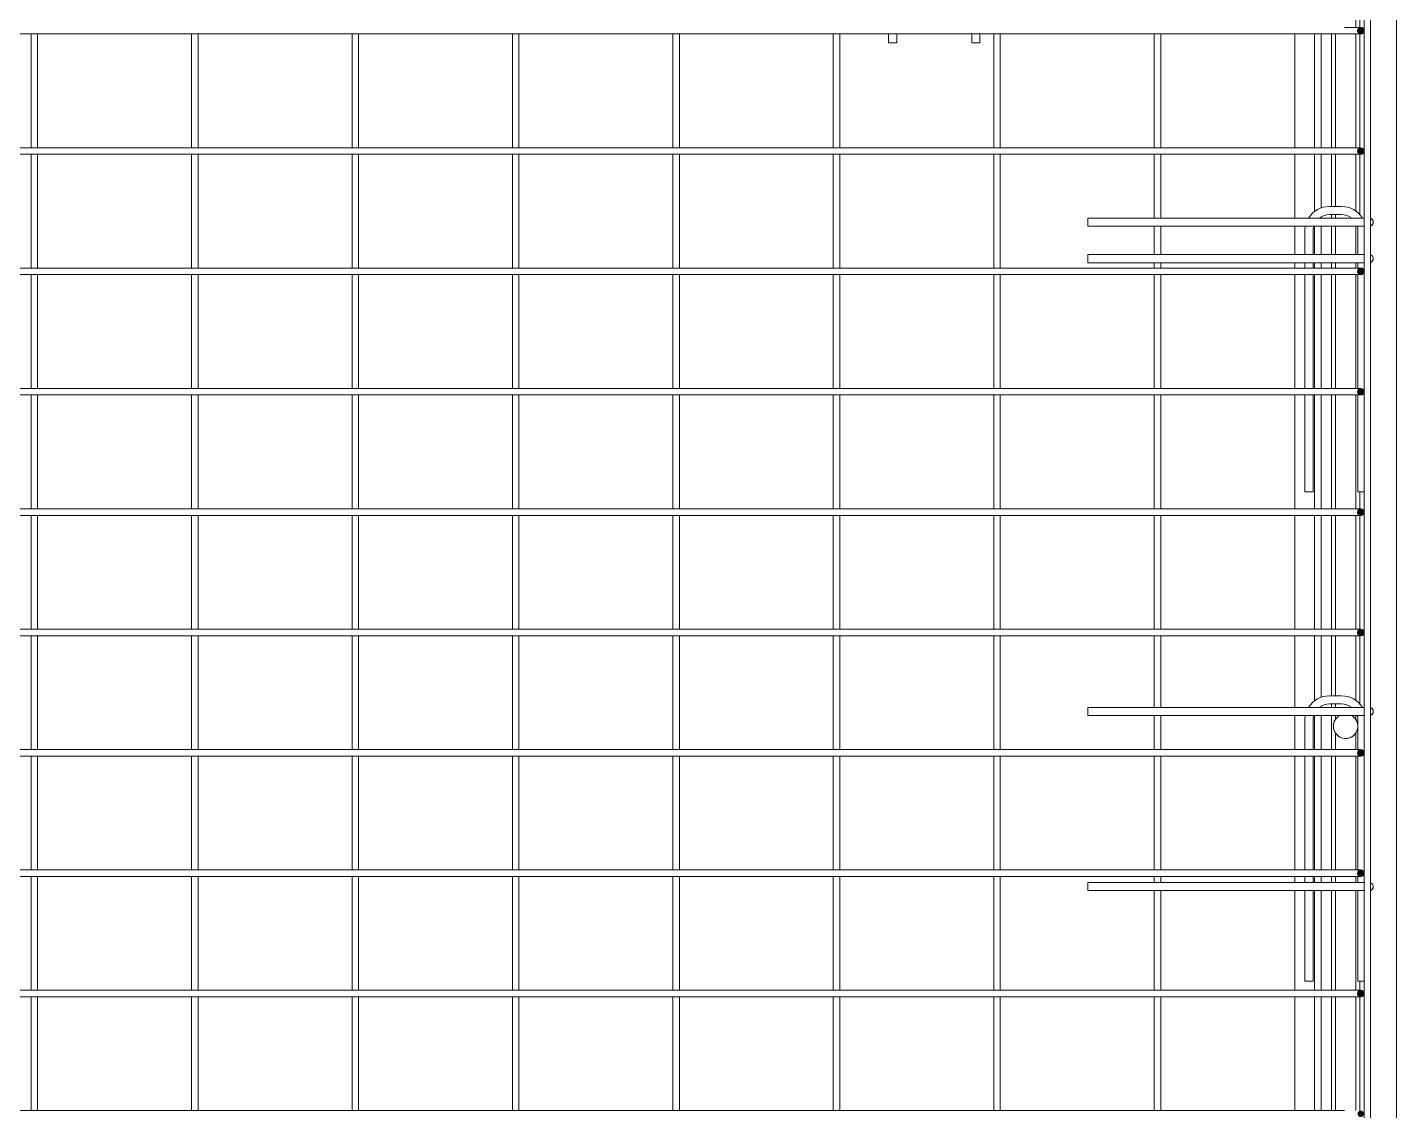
# Model space of a CAD drawing. Header units: millimetres. Extents: x 5559 to 16882, y -798 to 6095.
# Drawn here: x 7594 to 9272, y 1029 to 2357 of the extents above; entities that cross this region are included whole.
import ezdxf

# ---------------------------------------------------------------- set-up
doc = ezdxf.new("R2010")
doc.units = ezdxf.units.MM
doc.layers.add('A-WALL', color=113, linetype='Continuous', lineweight=18)
doc.layers.add('S-RBAR', color=171, linetype='Continuous', lineweight=18)

msp = doc.modelspace()

# ---------------------------------------------------------------- hatches: boundary and pattern name
at = {"layer": 'S-RBAR'}
h = msp.add_hatch(color=256, dxfattribs=at)
edge = h.paths.add_edge_path()
edge.add_arc((9228.4, 2352.9), 4, 0, 360)
for points in [[(9228.4, 2348.9), (9232.2, 2351.7), (9230.7, 2356.2), (9226, 2356.2), (9224.6, 2351.7)], [(9228.4, 2201.3), (9232.2, 2204.1), (9230.7, 2208.6), (9226, 2208.6), (9224.6, 2204.1)], [(9228.4, 2053.8), (9232.2, 2056.5), (9230.7, 2061), (9226, 2061), (9224.6, 2056.5)], [(9228.4, 1906.2), (9232.2, 1908.9), (9230.7, 1913.4), (9226, 1913.4), (9224.6, 1908.9)], [(9228.4, 1758.6), (9232.2, 1761.4), (9230.7, 1765.8), (9226, 1765.8), (9224.6, 1761.4), (9227.9, 1758.9)], [(9228.4, 1611), (9232.2, 1613.8), (9230.7, 1618.2), (9226, 1618.2), (9224.6, 1613.8)], [(9228.4, 1463.4), (9232.2, 1466.2), (9230.7, 1470.7), (9226, 1470.7), (9224.6, 1466.2)], [(9228.4, 1315.8), (9232.2, 1318.6), (9230.7, 1323.1), (9226, 1323.1), (9224.6, 1318.6)], [(9228.4, 1168.3), (9232.2, 1171), (9230.7, 1175.5), (9226, 1175.5), (9224.6, 1171)]]:
    msp.add_hatch(color=256, dxfattribs=at).paths.add_polyline_path(points)
h = msp.add_hatch(color=256, dxfattribs=at)
edge = h.paths.add_edge_path()
edge.add_arc((9228.4, 2205.3), 4, 0, 360)
h = msp.add_hatch(color=256, dxfattribs=at)
edge = h.paths.add_edge_path()
edge.add_arc((9228.4, 2057.8), 4, 0, 360)
h = msp.add_hatch(color=256, dxfattribs=at)
edge = h.paths.add_edge_path()
edge.add_arc((9228.4, 1910.2), 4, 0, 360)
h = msp.add_hatch(color=256, dxfattribs=at)
edge = h.paths.add_edge_path()
edge.add_arc((9228.4, 1762.6), 4, 0, 360)
h = msp.add_hatch(color=256, dxfattribs=at)
edge = h.paths.add_edge_path()
edge.add_arc((9228.4, 1615), 4, 0, 360)
h = msp.add_hatch(color=256, dxfattribs=at)
edge = h.paths.add_edge_path()
edge.add_arc((9228.4, 1467.4), 4, 0, 360)
h = msp.add_hatch(color=256, dxfattribs=at)
edge = h.paths.add_edge_path()
edge.add_arc((9228.4, 1319.8), 4, 0, 360)
h = msp.add_hatch(color=256, dxfattribs=at)
edge = h.paths.add_edge_path()
edge.add_arc((9228.4, 1172.3), 4, 0, 360)
h = msp.add_hatch(color=256, dxfattribs=at)
edge = h.paths.add_edge_path()
edge.add_arc((9228.4, 1024.7), 4, 0, 360)

# ---------------------------------------------------------------- linework, layer by layer
at = {"layer": 'A-WALL'}
for p, q in [((9272.4, 3000), (9272.4, -200)), ((9222.4, 2356.9), (9222.4, 2496.5)), ((9227.4, 2387.3), (9227.4, 2356.9)), ((9147.4, 2209.3), (9147.4, 2348.9)), ((9192.4, 2209.3), (9192.4, 2348.9)), ((9197.4, 2348.9), (9197.4, 2209.3)), ((9222.4, 2209.3), (9222.4, 2348.9)), ((9227.4, 2348.9), (9227.4, 2209.3)), ((9147.4, 2123.1), (9147.4, 2201.3)), ((9192.4, 2137.3), (9192.4, 2201.3)), ((9197.4, 2201.3), (9197.4, 2137.3)), ((9222.4, 2131.4), (9222.4, 2201.3)), ((9227.4, 2201.3), (9227.4, 2126.8)), ((9192.4, 2123.1), (9192.4, 2127.3)), ((9197.4, 2127.3), (9197.4, 2123.1)), ((9147.4, 2078.4), (9147.4, 2113.1)), ((9192.4, 2078.4), (9192.4, 2113.1)), ((9197.4, 2113.1), (9197.4, 2078.4)), ((9222.4, 2078.4), (9222.4, 2113.1)), ((9147.4, 2061.8), (9147.4, 2068.4)), ((9192.4, 2061.8), (9192.4, 2068.4)), ((9197.4, 2068.4), (9197.4, 2061.8)), ((9222.4, 2061.8), (9222.4, 2068.4)), ((9147.4, 1914.2), (9147.4, 2053.8)), ((9192.4, 1914.2), (9192.4, 2053.8)), ((9197.4, 2053.8), (9197.4, 1914.2)), ((9222.4, 1914.2), (9222.4, 2053.8)), ((9147.4, 1766.6), (9147.4, 1906.2)), ((9192.4, 1766.6), (9192.4, 1906.2)), ((9197.4, 1906.2), (9197.4, 1766.6)), ((9222.4, 1766.6), (9222.4, 1906.2)), ((9227.4, 1787.3), (9227.4, 1766.6)), ((9147.4, 1619), (9147.4, 1758.6)), ((9192.4, 1619), (9192.4, 1758.6)), ((9197.4, 1758.6), (9197.4, 1619)), ((9222.4, 1619), (9222.4, 1758.6)), ((9227.4, 1758.6), (9227.4, 1619)), ((9147.4, 1523.1), (9147.4, 1611)), ((9192.4, 1537.3), (9192.4, 1611)), ((9197.4, 1611), (9197.4, 1537.3)), ((9222.4, 1531.4), (9222.4, 1611)), ((9227.4, 1611), (9227.4, 1526.8)), ((9147.4, 1471.4), (9147.4, 1513.1)), ((9192.4, 1523.1), (9192.4, 1527.3)), ((9192.4, 1471.4), (9192.4, 1513.1)), ((9197.4, 1527.3), (9197.4, 1523.1)), ((9197.4, 1513.1), (9197.4, 1508.3)), ((9222.4, 1508.3), (9222.4, 1513.1)), ((9197.4, 1491.7), (9197.4, 1471.4)), ((9222.4, 1471.4), (9222.4, 1491.7)), ((9147.4, 1323.8), (9147.4, 1463.4)), ((9192.4, 1323.8), (9192.4, 1463.4)), ((9197.4, 1463.4), (9197.4, 1323.8)), ((9222.4, 1323.8), (9222.4, 1463.4)), ((9147.4, 1308.4), (9147.4, 1315.8)), ((9192.4, 1308.4), (9192.4, 1315.8)), ((9197.4, 1315.8), (9197.4, 1308.4)), ((9222.4, 1308.4), (9222.4, 1315.8)), ((9147.4, 1176.3), (9147.4, 1298.4)), ((9192.4, 1176.3), (9192.4, 1298.4)), ((9197.4, 1298.4), (9197.4, 1176.3)), ((9222.4, 1176.3), (9222.4, 1298.4)), ((9227.4, 1187.3), (9227.4, 1176.3)), ((9147.4, 1028.7), (9147.4, 1168.3)), ((9192.4, 1028.7), (9192.4, 1168.3)), ((9197.4, 1168.3), (9197.4, 1028.7)), ((9222.4, 1028.9), (9222.4, 1168.3)), ((9227.4, 1168.3), (9227.4, 1028.9))]:
    msp.add_line(p, q, dxfattribs=at)
at = {"layer": 'A-WALL', "flags": 128}
for points in [[(9197.4, 1508.3), (9196.6, 1507), (9196, 1505.7), (9195.5, 1504.3), (9195.2, 1502.9), (9195, 1501.5), (9194.9, 1500)], [(9194.9, 1500), (9195, 1498.5), (9195.2, 1497.1), (9195.5, 1495.7), (9196, 1494.3), (9196.6, 1493), (9197.4, 1491.7)], [(9224.9, 1500.3), (9224.8, 1501.5), (9224.6, 1502.9), (9224.2, 1504.3), (9223.8, 1505.7), (9223.1, 1507), (9222.4, 1508.3)], [(9222.4, 1491.7), (9223.1, 1493), (9223.8, 1494.3), (9224.2, 1495.7), (9224.6, 1497.1), (9224.8, 1498.5), (9224.9, 1499.7)]]:
    msp.add_lwpolyline(points, dxfattribs=at)
at = {"layer": 'A-WALL'}
for start, end in [(118.8627, 146.4427), (125.2469, 133.6288), (33.5573, 61.1373), (46.2184, 55.3701), (165.7119, 180), (180, 194.2881), (150.5664, 163.1431), (196.8569, 209.4336), (140.2016, 149.307), (30.3867, 40.3779), (15.2591, 29.6844), (330.3156, 344.7409), (0.2292, 14.6602), (345.3398, 359.7708), (210.693, 219.7984), (213.5573, 326.4427), (226.3712, 234.7531), (240.9204, 255), (285, 299.1878), (304.6299, 313.7816), (319.6221, 329.6133)]:
    msp.add_arc((9209.9, 1500), 15, start, end, dxfattribs=at)
at = {"layer": 'S-RBAR'}
for p, q in [((9232.4, -160), (9232.4, 2960)), ((9240.4, -160), (9240.4, 2960)), ((9208.4, 2356.9), (9228.4, 2356.9)), ((9226, 2356.2), (9224.6, 2351.7)), ((9224.6, 2351.7), (9228.4, 2348.9)), ((9230.7, 2356.2), (9226, 2356.2)), ((9228.4, 2348.9), (9232.2, 2351.7)), ((9232.2, 2351.7), (9230.7, 2356.2)), ((6586.4, 2348.9), (9208.4, 2348.9)), ((7598.3, 2348.9), (7598.3, 2209.3)), ((7606.3, 2348.9), (7606.3, 2209.3)), ((7795, 2348.9), (7795, 2209.3)), ((7803, 2348.9), (7803, 2209.3)), ((7991.7, 2348.9), (7991.7, 2209.3)), ((7999.7, 2348.9), (7999.7, 2209.3)), ((8188.4, 2348.9), (8188.4, 2209.3)), ((8196.4, 2348.9), (8196.4, 2209.3)), ((8385.1, 2348.9), (8385.1, 2209.3)), ((8393.1, 2348.9), (8393.1, 2209.3)), ((8581.8, 2348.9), (8581.8, 2209.3)), ((8589.8, 2348.9), (8589.8, 2209.3)), ((8649.6, 2338.1), (8649.6, 2348.9)), ((8659.6, 2338.1), (8649.6, 2338.1)), ((8659.6, 2338.1), (8659.6, 2348.9)), ((8751.4, 2338.1), (8751.4, 2348.9)), ((8761.4, 2338.1), (8751.4, 2338.1)), ((8761.4, 2338.1), (8761.4, 2348.9)), ((8778.5, 2348.9), (8778.5, 2209.3)), ((8786.5, 2348.9), (8786.5, 2209.3)), ((8975.2, 2348.9), (8975.2, 2209.3)), ((8983.2, 2348.9), (8983.2, 2209.3)), ((9171.9, 2348.9), (9171.9, 2209.3)), ((9179.9, 2348.9), (9179.9, 2209.3)), ((9208.4, 2348.9), (9228.4, 2348.9)), ((6586.4, 2209.3), (9208.4, 2209.3)), ((6586.4, 2201.3), (9208.4, 2201.3)), ((7598.3, 2201.3), (7598.3, 2061.8)), ((7606.3, 2201.3), (7606.3, 2061.8)), ((7795, 2201.3), (7795, 2061.8)), ((7803, 2201.3), (7803, 2061.8)), ((7991.7, 2201.3), (7991.7, 2061.8)), ((7999.7, 2201.3), (7999.7, 2061.8)), ((8188.4, 2201.3), (8188.4, 2061.8)), ((8196.4, 2201.3), (8196.4, 2061.8)), ((8385.1, 2201.3), (8385.1, 2061.8)), ((8393.1, 2201.3), (8393.1, 2061.8)), ((8581.8, 2201.3), (8581.8, 2061.8)), ((8589.8, 2201.3), (8589.8, 2061.8)), ((8778.5, 2201.3), (8778.5, 2061.8)), ((8786.5, 2201.3), (8786.5, 2061.8)), ((8975.2, 2201.3), (8975.2, 2123.1)), ((8983.2, 2201.3), (8983.2, 2123.1)), ((9171.9, 2201.3), (9171.9, 2131)), ((9179.9, 2201.3), (9179.9, 2135.4)), ((9208.4, 2209.3), (9228.4, 2209.3)), ((9208.4, 2201.3), (9228.4, 2201.3)), ((9226, 2208.6), (9224.6, 2204.1)), ((9224.6, 2204.1), (9228.4, 2201.3)), ((9230.7, 2208.6), (9226, 2208.6)), ((9228.4, 2201.3), (9232.2, 2204.1)), ((9232.2, 2204.1), (9230.7, 2208.6)), ((9204.9, 2137.3), (9189.9, 2137.3)), ((9217.7, 2123.1), (8893.7, 2123.1)), ((8893.7, 2123.1), (8893.7, 2113.1)), ((9179.9, 2124.6), (9179.9, 2123.1)), ((9204.9, 2127.3), (9189.9, 2127.3)), ((9217.7, 2123.1), (9232.9, 2123.1)), ((9217.7, 2113.1), (8893.7, 2113.1)), ((8975.2, 2113.1), (8975.2, 2078.4)), ((8983.2, 2113.1), (8983.2, 2078.4)), ((9159.9, 2107.3), (9159.9, 2078.4)), ((9169.9, 2107.3), (9169.9, 2078.4)), ((9171.9, 2113.1), (9171.9, 2078.4)), ((9179.9, 2113.1), (9179.9, 2078.4)), ((9217.7, 2113.1), (9232.9, 2113.1)), ((9224.9, 2078.4), (9224.9, 2107.3)), ((9217.7, 2078.4), (8893.7, 2078.4)), ((8893.7, 2078.4), (8893.7, 2068.4)), ((9217.7, 2068.4), (8893.7, 2068.4)), ((8975.2, 2068.4), (8975.2, 2061.8)), ((8983.2, 2068.4), (8983.2, 2061.8)), ((9159.9, 2068.4), (9159.9, 2061.8)), ((9169.9, 2068.4), (9169.9, 2061.8)), ((9171.9, 2068.4), (9171.9, 2061.8)), ((9179.9, 2068.4), (9179.9, 2061.8)), ((9217.7, 2078.4), (9232.9, 2078.4)), ((9217.7, 2068.4), (9232.9, 2068.4)), ((9224.9, 2061.8), (9224.9, 2068.4)), ((6586.4, 2061.8), (9208.4, 2061.8)), ((6586.4, 2053.8), (9208.4, 2053.8)), ((7598.3, 2053.8), (7598.3, 1914.2)), ((7606.3, 2053.8), (7606.3, 1914.2)), ((7795, 2053.8), (7795, 1914.2)), ((7803, 2053.8), (7803, 1914.2)), ((7991.7, 2053.8), (7991.7, 1914.2)), ((7999.7, 2053.8), (7999.7, 1914.2)), ((8188.4, 2053.8), (8188.4, 1914.2)), ((8196.4, 2053.8), (8196.4, 1914.2)), ((8385.1, 2053.8), (8385.1, 1914.2)), ((8393.1, 2053.8), (8393.1, 1914.2)), ((8581.8, 2053.8), (8581.8, 1914.2)), ((8589.8, 2053.8), (8589.8, 1914.2)), ((8778.5, 2053.8), (8778.5, 1914.2)), ((8786.5, 2053.8), (8786.5, 1914.2)), ((8975.2, 2053.8), (8975.2, 1914.2)), ((8983.2, 2053.8), (8983.2, 1914.2)), ((9159.9, 2053.8), (9159.9, 1914.2)), ((9169.9, 2053.8), (9169.9, 1914.2)), ((9171.9, 2053.8), (9171.9, 1914.2)), ((9179.9, 2053.8), (9179.9, 1914.2)), ((9208.4, 2061.8), (9228.4, 2061.8)), ((9208.4, 2053.8), (9228.4, 2053.8)), ((9226, 2061), (9224.6, 2056.5)), ((9224.6, 2056.5), (9228.4, 2053.8)), ((9224.9, 1914.2), (9224.9, 2053.8)), ((9230.7, 2061), (9226, 2061)), ((9228.4, 2053.8), (9232.2, 2056.5)), ((9232.2, 2056.5), (9230.7, 2061)), ((6586.4, 1914.2), (9208.4, 1914.2)), ((9208.4, 1914.2), (9228.4, 1914.2)), ((6586.4, 1906.2), (9208.4, 1906.2)), ((7598.3, 1906.2), (7598.3, 1766.6)), ((7606.3, 1906.2), (7606.3, 1766.6)), ((7795, 1906.2), (7795, 1766.6)), ((7803, 1906.2), (7803, 1766.6)), ((7991.7, 1906.2), (7991.7, 1766.6)), ((7999.7, 1906.2), (7999.7, 1766.6)), ((8188.4, 1906.2), (8188.4, 1766.6)), ((8196.4, 1906.2), (8196.4, 1766.6)), ((8385.1, 1906.2), (8385.1, 1766.6)), ((8393.1, 1906.2), (8393.1, 1766.6)), ((8581.8, 1906.2), (8581.8, 1766.6)), ((8589.8, 1906.2), (8589.8, 1766.6)), ((8778.5, 1906.2), (8778.5, 1766.6)), ((8786.5, 1906.2), (8786.5, 1766.6)), ((8975.2, 1906.2), (8975.2, 1766.6)), ((8983.2, 1906.2), (8983.2, 1766.6)), ((9159.9, 1906.2), (9159.9, 1787.3)), ((9169.9, 1906.2), (9169.9, 1787.3)), ((9171.9, 1906.2), (9171.9, 1766.6)), ((9179.9, 1906.2), (9179.9, 1766.6)), ((9208.4, 1906.2), (9228.4, 1906.2)), ((9226, 1913.4), (9224.6, 1908.9)), ((9224.6, 1908.9), (9228.4, 1906.2)), ((9224.9, 1787.3), (9224.9, 1906.2)), ((9230.7, 1913.4), (9226, 1913.4)), ((9228.4, 1906.2), (9232.2, 1908.9)), ((9232.2, 1908.9), (9230.7, 1913.4)), ((9159.9, 1787.3), (9169.9, 1787.3)), ((9232.4, 1787.3), (9224.9, 1787.3)), ((6586.4, 1766.6), (9208.4, 1766.6)), ((9208.4, 1766.6), (9228.4, 1766.6)), ((9226, 1765.8), (9224.6, 1761.4)), ((9230.7, 1765.8), (9226, 1765.8)), ((9232.2, 1761.4), (9230.7, 1765.8)), ((6586.4, 1758.6), (9208.4, 1758.6)), ((7598.3, 1758.6), (7598.3, 1619)), ((7606.3, 1758.6), (7606.3, 1619)), ((7795, 1758.6), (7795, 1619)), ((7803, 1758.6), (7803, 1619)), ((7991.7, 1758.6), (7991.7, 1619)), ((7999.7, 1758.6), (7999.7, 1619)), ((8188.4, 1758.6), (8188.4, 1619)), ((8196.4, 1758.6), (8196.4, 1619)), ((8385.1, 1758.6), (8385.1, 1619)), ((8393.1, 1758.6), (8393.1, 1619)), ((8581.8, 1758.6), (8581.8, 1619)), ((8589.8, 1758.6), (8589.8, 1619)), ((8778.5, 1758.6), (8778.5, 1619)), ((8786.5, 1758.6), (8786.5, 1619)), ((8975.2, 1758.6), (8975.2, 1619)), ((8983.2, 1758.6), (8983.2, 1619)), ((9171.9, 1758.6), (9171.9, 1619)), ((9179.9, 1758.6), (9179.9, 1619)), ((9208.4, 1758.6), (9228.4, 1758.6)), ((9224.6, 1761.4), (9227.9, 1758.9)), ((9227.9, 1758.9), (9228.4, 1758.6)), ((9228.4, 1758.6), (9232.2, 1761.4)), ((6586.4, 1619), (9208.4, 1619)), ((9208.4, 1619), (9228.4, 1619)), ((9226, 1618.2), (9224.6, 1613.8)), ((9224.6, 1613.8), (9228.4, 1611)), ((9230.7, 1618.2), (9226, 1618.2)), ((9228.4, 1611), (9232.2, 1613.8)), ((9232.2, 1613.8), (9230.7, 1618.2)), ((6586.4, 1611), (9208.4, 1611)), ((7598.3, 1611), (7598.3, 1471.4)), ((7606.3, 1611), (7606.3, 1471.4)), ((7795, 1611), (7795, 1471.4)), ((7803, 1611), (7803, 1471.4)), ((7991.7, 1611), (7991.7, 1471.4)), ((7999.7, 1611), (7999.7, 1471.4)), ((8188.4, 1611), (8188.4, 1471.4)), ((8196.4, 1611), (8196.4, 1471.4)), ((8385.1, 1611), (8385.1, 1471.4)), ((8393.1, 1611), (8393.1, 1471.4)), ((8581.8, 1611), (8581.8, 1471.4)), ((8589.8, 1611), (8589.8, 1471.4)), ((8778.5, 1611), (8778.5, 1471.4)), ((8786.5, 1611), (8786.5, 1471.4)), ((8975.2, 1611), (8975.2, 1523.1)), ((8983.2, 1611), (8983.2, 1523.1)), ((9171.9, 1611), (9171.9, 1531)), ((9179.9, 1611), (9179.9, 1535.4)), ((9208.4, 1611), (9228.4, 1611)), ((9204.9, 1537.3), (9189.9, 1537.3)), ((9217.7, 1523.1), (8893.7, 1523.1)), ((8893.7, 1523.1), (8893.7, 1513.1)), ((9217.7, 1513.1), (8893.7, 1513.1)), ((8975.2, 1513.1), (8975.2, 1471.4)), ((8983.2, 1513.1), (8983.2, 1471.4)), ((9171.9, 1513.1), (9171.9, 1471.4)), ((9179.9, 1524.6), (9179.9, 1523.1)), ((9179.9, 1513.1), (9179.9, 1471.4)), ((9204.9, 1527.3), (9189.9, 1527.3)), ((9217.7, 1523.1), (9232.9, 1523.1)), ((9217.7, 1513.1), (9232.9, 1513.1)), ((9159.9, 1507.3), (9159.9, 1471.4)), ((9169.9, 1507.3), (9169.9, 1471.4)), ((9224.9, 1471.4), (9224.9, 1507.3)), ((6586.4, 1471.4), (9208.4, 1471.4)), ((6586.4, 1463.4), (9208.4, 1463.4)), ((7598.3, 1463.4), (7598.3, 1323.8)), ((7606.3, 1463.4), (7606.3, 1323.8)), ((7795, 1463.4), (7795, 1323.8)), ((7803, 1463.4), (7803, 1323.8)), ((7991.7, 1463.4), (7991.7, 1323.8)), ((7999.7, 1463.4), (7999.7, 1323.8)), ((8188.4, 1463.4), (8188.4, 1323.8)), ((8196.4, 1463.4), (8196.4, 1323.8)), ((8385.1, 1463.4), (8385.1, 1323.8)), ((8393.1, 1463.4), (8393.1, 1323.8)), ((8581.8, 1463.4), (8581.8, 1323.8)), ((8589.8, 1463.4), (8589.8, 1323.8)), ((8778.5, 1463.4), (8778.5, 1323.8)), ((8786.5, 1463.4), (8786.5, 1323.8)), ((8975.2, 1463.4), (8975.2, 1323.8)), ((8983.2, 1463.4), (8983.2, 1323.8)), ((9159.9, 1463.4), (9159.9, 1323.8)), ((9169.9, 1463.4), (9169.9, 1323.8)), ((9171.9, 1463.4), (9171.9, 1323.8)), ((9179.9, 1463.4), (9179.9, 1323.8)), ((9208.4, 1471.4), (9228.4, 1471.4)), ((9208.4, 1463.4), (9228.4, 1463.4)), ((9226, 1470.7), (9224.6, 1466.2)), ((9224.6, 1466.2), (9228.4, 1463.4)), ((9224.9, 1323.8), (9224.9, 1463.4)), ((9230.7, 1470.7), (9226, 1470.7)), ((9228.4, 1463.4), (9232.2, 1466.2)), ((9232.2, 1466.2), (9230.7, 1470.7)), ((6586.4, 1323.8), (9208.4, 1323.8)), ((6586.4, 1315.8), (9208.4, 1315.8)), ((7598.3, 1315.8), (7598.3, 1176.3)), ((7606.3, 1315.8), (7606.3, 1176.3)), ((7795, 1315.8), (7795, 1176.3)), ((7803, 1315.8), (7803, 1176.3)), ((7991.7, 1315.8), (7991.7, 1176.3)), ((7999.7, 1315.8), (7999.7, 1176.3)), ((8188.4, 1315.8), (8188.4, 1176.3)), ((8196.4, 1315.8), (8196.4, 1176.3)), ((8385.1, 1315.8), (8385.1, 1176.3)), ((8393.1, 1315.8), (8393.1, 1176.3)), ((8581.8, 1315.8), (8581.8, 1176.3)), ((8589.8, 1315.8), (8589.8, 1176.3)), ((8778.5, 1315.8), (8778.5, 1176.3)), ((8786.5, 1315.8), (8786.5, 1176.3)), ((8975.2, 1315.8), (8975.2, 1308.4)), ((8983.2, 1315.8), (8983.2, 1308.4)), ((9159.9, 1315.8), (9159.9, 1308.4)), ((9169.9, 1315.8), (9169.9, 1308.4)), ((9171.9, 1315.8), (9171.9, 1308.4)), ((9179.9, 1315.8), (9179.9, 1308.4)), ((9208.4, 1323.8), (9228.4, 1323.8)), ((9208.4, 1315.8), (9228.4, 1315.8)), ((9226, 1323.1), (9224.6, 1318.6)), ((9224.6, 1318.6), (9228.4, 1315.8)), ((9224.9, 1308.4), (9224.9, 1315.8)), ((9230.7, 1323.1), (9226, 1323.1)), ((9228.4, 1315.8), (9232.2, 1318.6)), ((9232.2, 1318.6), (9230.7, 1323.1)), ((9217.7, 1308.4), (8893.7, 1308.4)), ((8893.7, 1308.4), (8893.7, 1298.4)), ((9217.7, 1298.4), (8893.7, 1298.4)), ((8975.2, 1298.4), (8975.2, 1176.3)), ((8983.2, 1298.4), (8983.2, 1176.3)), ((9159.9, 1298.4), (9159.9, 1187.3)), ((9169.9, 1298.4), (9169.9, 1187.3)), ((9171.9, 1298.4), (9171.9, 1176.3)), ((9179.9, 1298.4), (9179.9, 1176.3)), ((9217.7, 1308.4), (9232.9, 1308.4)), ((9217.7, 1298.4), (9232.9, 1298.4)), ((9224.9, 1187.3), (9224.9, 1298.4)), ((6586.4, 1176.3), (9208.4, 1176.3)), ((9159.9, 1187.3), (9169.9, 1187.3)), ((9208.4, 1176.3), (9228.4, 1176.3)), ((9226, 1175.5), (9224.6, 1171)), ((9232.4, 1187.3), (9224.9, 1187.3)), ((9230.7, 1175.5), (9226, 1175.5)), ((9232.2, 1171), (9230.7, 1175.5)), ((6586.4, 1168.3), (9208.4, 1168.3)), ((7598.3, 1168.3), (7598.3, 1028.7)), ((7606.3, 1168.3), (7606.3, 1028.7)), ((7795, 1168.3), (7795, 1028.7)), ((7803, 1168.3), (7803, 1028.7)), ((7991.7, 1168.3), (7991.7, 1028.7)), ((7999.7, 1168.3), (7999.7, 1028.7)), ((8188.4, 1168.3), (8188.4, 1028.7)), ((8196.4, 1168.3), (8196.4, 1028.7)), ((8385.1, 1168.3), (8385.1, 1028.7)), ((8393.1, 1168.3), (8393.1, 1028.7)), ((8581.8, 1168.3), (8581.8, 1028.7)), ((8589.8, 1168.3), (8589.8, 1028.7)), ((8778.5, 1168.3), (8778.5, 1028.7)), ((8786.5, 1168.3), (8786.5, 1028.7)), ((8975.2, 1168.3), (8975.2, 1028.7)), ((8983.2, 1168.3), (8983.2, 1028.7)), ((9171.9, 1168.3), (9171.9, 1028.7)), ((9179.9, 1168.3), (9179.9, 1028.7)), ((9208.4, 1168.3), (9228.4, 1168.3)), ((9224.6, 1171), (9228.4, 1168.3)), ((9228.4, 1168.3), (9232.2, 1171)), ((6586.4, 1028.7), (9208.4, 1028.7))]:
    msp.add_line(p, q, dxfattribs=at)
for centre in [(9228.4, 2352.9), (9228.4, 2205.3), (9228.4, 2057.8), (9228.4, 1910.2), (9228.4, 1762.6), (9228.4, 1615), (9228.4, 1467.4), (9228.4, 1319.8), (9228.4, 1172.3)]:
    msp.add_circle(centre, 4, dxfattribs=at)
for centre, radius, start, end in [((9228.4, 2352.9), 4, 270, 90), ((9228.4, 2205.3), 4, 270, 90), ((9189.9, 2107.3), 30, 90, 148.0712), ((9204.9, 2107.3), 30, 31.9288, 90), ((9189.9, 2107.3), 20, 90, 127.181), ((9204.9, 2107.3), 20, 52.819, 90), ((9238.7, 2118.1), 5, 290.5276, 69.4724), ((9238.7, 2118.1), 5, 30, 60), ((9238.7, 2118.1), 5, 300, 330), ((9189.9, 2107.3), 30, 168.7973, 180), ((9189.9, 2107.3), 20, 163.0641, 180), ((9204.9, 2107.3), 20, 0, 16.9359), ((9238.7, 2073.4), 5, 290.5276, 69.4724), ((9238.7, 2073.4), 5, 30, 60), ((9238.7, 2073.4), 5, 300, 330), ((9228.4, 2057.8), 4, 270, 90), ((9228.4, 1910.2), 4, 270, 90), ((9228.4, 1762.6), 4, 270, 90), ((9228.4, 1615), 4, 270, 90), ((9189.9, 1507.3), 30, 90, 148.0712), ((9204.9, 1507.3), 30, 31.9288, 90), ((9189.9, 1507.3), 30, 168.7973, 180), ((9189.9, 1507.3), 20, 163.0641, 180), ((9189.9, 1507.3), 20, 90, 127.181), ((9204.9, 1507.3), 20, 52.819, 90), ((9204.9, 1507.3), 20, 0, 16.9359), ((9238.7, 1518.1), 5, 290.5276, 69.4724), ((9238.7, 1518.1), 5, 30, 60), ((9238.7, 1518.1), 5, 300, 330), ((9228.4, 1467.4), 4, 270, 90), ((9228.4, 1319.8), 4, 270, 90), ((9238.7, 1303.4), 5, 290.5276, 69.4724), ((9238.7, 1303.4), 5, 30, 60), ((9238.7, 1303.4), 5, 300, 330), ((9228.4, 1172.3), 4, 270, 90)]:
    msp.add_arc(centre, radius, start, end, dxfattribs=at)

doc.saveas('drawing.dxf')
